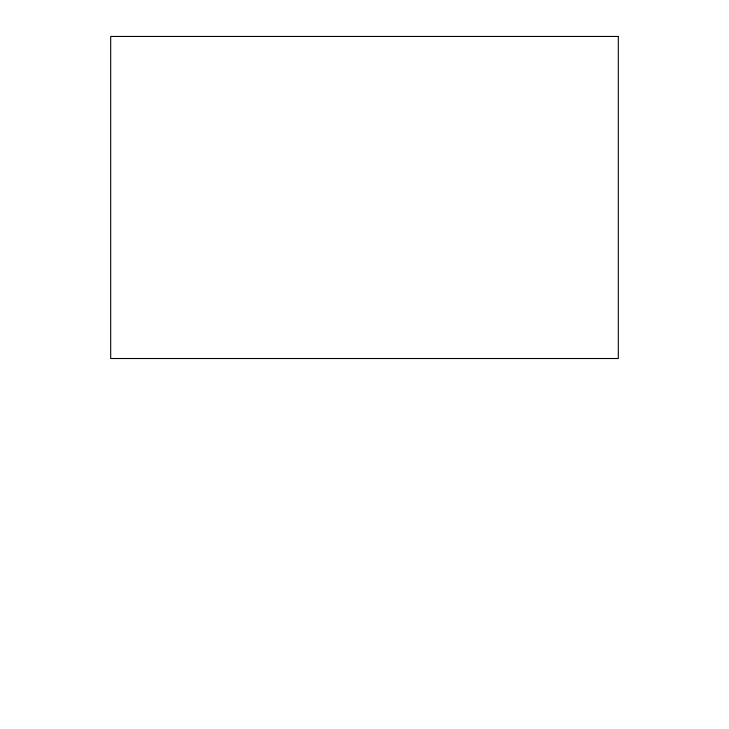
<?xml version="1.0" encoding="UTF-8"?>
<svg xmlns="http://www.w3.org/2000/svg" width="729" height="729" viewBox="0 0 729 729"><rect width="100%" height="100%" fill="white"/><g stroke="black" fill="none" stroke-linecap="round" stroke-linejoin="round"><path stroke-width="1.09" d="M618.31 36.45L110.69 36.45L110.69 358.513L618.31 358.513L618.31 36.45"/></g></svg>
